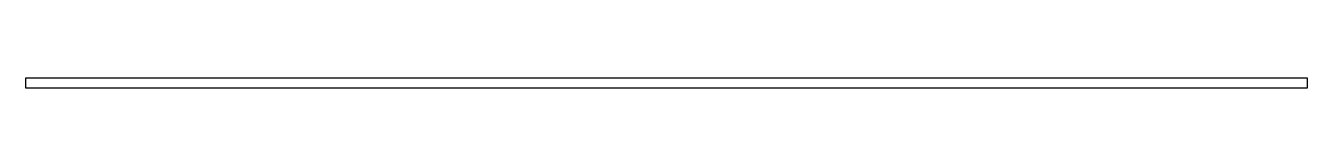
# Model space of a CAD drawing. Header units: millimetres. Extents: x 0 to 5400, y -20 to 20.
import ezdxf

# ---------------------------------------------------------------- set-up
doc = ezdxf.new("R2010")
doc.units = ezdxf.units.MM
doc.layers.add('KwikScaf Matrix', color=7, linetype='Continuous')

msp = doc.modelspace()

# ---------------------------------------------------------------- linework, layer by layer
at = {"layer": 'KwikScaf Matrix'}
msp.add_lwpolyline([(0, -20.5), (5400, -20.5), (5400, 20.5), (0, 20.5)], close=True, dxfattribs=at)

doc.saveas('drawing.dxf')
